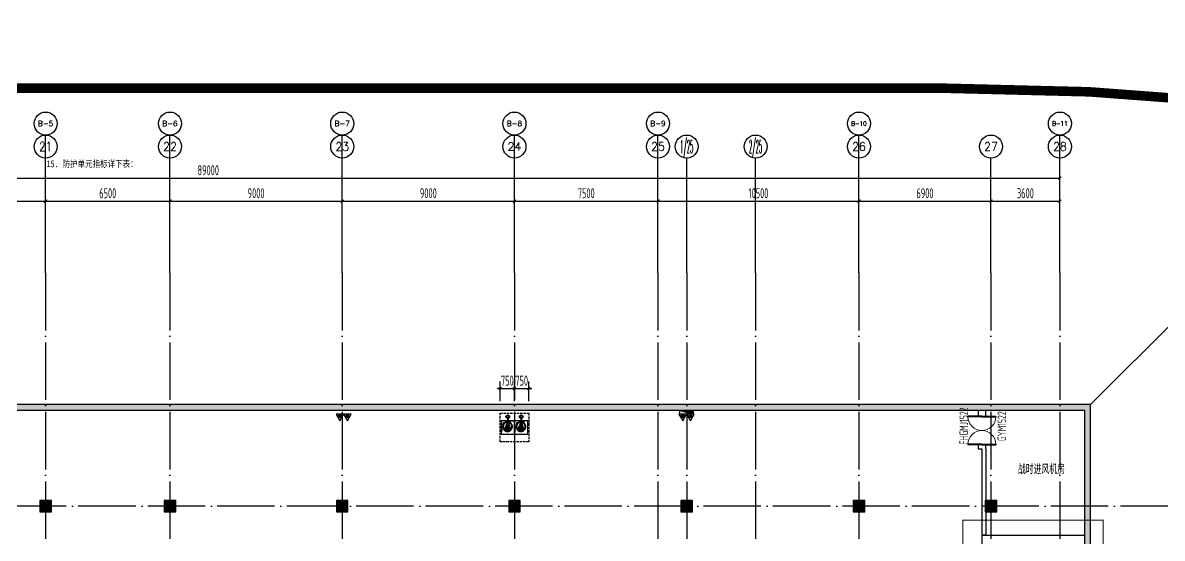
# Model space of a CAD drawing. Extents: x -473190 to 2138458, y -81875 to 2633646.
# Drawn here: x 596995 to 656534, y 157967 to 184886 of the extents above; entities that cross this region are included whole.
import ezdxf
from ezdxf.enums import TextEntityAlignment as Align

# ---------------------------------------------------------------- set-up
doc = ezdxf.new("R2010")
doc.units = 0
doc.header["$LTSCALE"] = 1000
for name, pattern in [('ACAD_ISO05W100', [34, 24, -3, 0.5, -3, 0.5, -3]), ('DASH', [0.35, 0.25, -0.1]), ('DOTE', [2.42, 2, -0.2, 0.02, -0.2]), ('排水', [1.1, 1, -0.1])]:
    doc.linetypes.add(name, pattern=pattern)
for name, color, linetype in [('A-COLUMN', 2, 'Continuous'), ('A-REDLINE', 1, 'ACAD_ISO05W100'), ('A-WALL', 2, 'Continuous'), ('AXIS', 3, 'Continuous'), ('AXIS_TEXT', 7, 'Continuous'), ('DOOR_FIRE', 4, 'Continuous'), ('DOOR_FIRE_TEXT', 7, 'Continuous'), ('DOTE', 1, 'DOTE'), ('PUB_DIM', 3, 'Continuous'), ('PUB_HATCH', 8, 'Continuous'), ('RF-QT', 30, 'Continuous'), ('TXT1', 3, 'Continuous'), ('W-EQUIP_消火栓', 7, 'Continuous'), ('W-EQUIP_灭火器', 7, 'Continuous'), ('图层1', 7, 'Continuous'), ('排水', 4, 'Continuous'), ('索引线', 252, 'Continuous'), ('集水坑', 4, 'Continuous')]:
    doc.layers.add(name, color=color, linetype=linetype)
doc.layers.add('GPS-污水', color=2, linetype='排水', lineweight=40)
doc.layers.add('RF-WZ', color=110, linetype='Continuous', lineweight=0)
doc.styles.add('8B2_02', font='tssdeng.shx', dxfattribs={"width": 0.6, "bigfont": 'TSSDCHN.shx'})
doc.styles.add('_TCH_AXIS', font='COMPLEX', dxfattribs={"bigfont": 'GBCBIG'})
doc.styles.add('_TCH_DIM_T3', font='tssdeng.shx', dxfattribs={"width": 0.564706, "bigfont": '@@@tssdchn.shx'})
doc.styles.add('_TCH_WINDOW', font='tssdeng.shx', dxfattribs={"width": 0.8, "height": 3.5, "bigfont": 'tssdchn.shx'})
doc.styles.add('COMPLEX', font='COMPLEX.shx', dxfattribs={"width": 0.65})
doc.styles.get("Standard").update_dxf_attribs({"font": 'gbenor.shx', "bigfont": 'gbcbig.shx'})
doc.styles.add('TYDG_01', font='', dxfattribs={"width": 0.8})
doc.styles.get('TYDG_01').set_extended_font_data('SimSun')
doc.dimstyles.new('_TCH_ARCH&&150', dxfattribs={"dimtxt": 525, "dimasz": 150, "dimexe": 375, "dimexo": 450, "dimgap": 150, "dimtad": 1, "dimdec": 0, "dimzin": 0, "dimdsep": 46, "dimtxsty": '_TCH_DIM_T3', "dimblk": 'ARCHTICK', "dimcen": 0.09, "dimclrt": 7, "dimazin": 2, "dimtfac": 1, "dimtdec": 0, "dimtix": 1, "dimtmove": 2, "dimatfit": 3, "dimfxl": 0, "dimtolj": 1, "dimtzin": 0, "dimarcsym": 0})

# ---------------------------------------------------------------- blocks, each defined once
blk = doc.blocks.new('$SB01_1')
h = blk.add_hatch(color=256)
h.dxf.hatch_style = 1
h.paths.add_polyline_path([(-0.38, -0.32), (0.5, 0), (-0.38, 0.32)])
h.paths.add_polyline_path([(0, 0), (0, 0), (0, 0), (0, 0)], flags=24)
h.paths.add_polyline_path([(0, 0), (0, 0), (0, 0), (0, 0)], flags=24)
h.paths.add_polyline_path([(0, 0), (0, 0), (0, 0), (0, 0)], flags=24)
for p, q in [((0.5, 0), (-0.38, 0.32)), ((-0.38, 0.32), (-0.38, -0.32)), ((0.5, 0), (-0.38, -0.32))]:
    blk.add_line(p, q)
blk.add_circle((0, 0), 0.5)
at = {"flags": 1}
for tag in ['UNIT', 'WHAT', 'SPEC']:
    blk.add_attdef(tag, (0, 0), '', height=0.001, dxfattribs=at)
blk = doc.blocks.new('人防集水坑')
at = {"layer": 'GPS-污水', "linetype": '排水'}
for p, q in [((307486, 701151), (307284, 701151)), ((307486, 700451), (307284, 700451))]:
    blk.add_line(p, q, dxfattribs=at)
for centre in [(307561, 701151), (307561, 700451)]:
    blk.add_circle(centre, 75, dxfattribs=at)
at = {"layer": '集水坑', "linetype": 'DASH', "ltscale": 0.5}
blk.add_lwpolyline([(306241, 700051), (306241, 701551), (307741, 701551), (307741, 700051)], close=True, dxfattribs=at)
at = {"layer": '集水坑', "linetype": 'Continuous', "ltscale": 0.5}
for points in [[(306641, 701501), (306641, 700801), (307341, 700801), (307341, 701501)], [(306641, 700801), (306641, 700101), (307341, 700101), (307341, 700801)]]:
    blk.add_lwpolyline(points, close=True, dxfattribs=at)
at = {"layer": '集水坑', "linetype": 'DASH', "ltscale": 0.5}
for points in [[(307341, 700801), (307237, 701397), (306641, 701501)], [(307347, 700101), (307243, 700697), (306647, 700801)]]:
    blk.add_lwpolyline(points, dxfattribs=at)
at = {"layer": 'GPS-污水', "linetype": '排水', "xscale": -480.0000000000002, "yscale": 480.0000000000002, "zscale": 480.0000000000002, "rotation": 176.2535374729293}
for p in [(307045, 701164, 0), (307045, 700464, 0)]:
    blk.add_blockref('$SB01_1', p, dxfattribs=at)
blk = doc.blocks.new('_ArchTick')
at = {"color": 0, "linetype": 'ByBlock', "const_width": 0.4}
blk.add_lwpolyline([(-0.5, -0.5), (0.5, 0.5)], dxfattribs=at)
blk = doc.blocks.new('*D5261')
at = {"layer": 'Defpoints', "color": 0, "transparency": 16777216}
for p in [(185134, -18826), (184384, -19936), (185134, -19936)]:
    blk.add_point(p, dxfattribs=at)
at = {"layer": 'PUB_DIM', "color": 0, "lineweight": -2, "transparency": 16777216}
for p, q in [((184384, -19486), (184384, -18451)), ((185134, -19486), (185134, -18451)), ((184384, -18826), (184234, -18826)), ((184384, -18826), (185134, -18826)), ((185134, -18826), (185284, -18826))]:
    blk.add_line(p, q, dxfattribs=at)
at = {"layer": 'PUB_DIM', "color": 0, "lineweight": -2, "transparency": 16777216, "xscale": 150, "yscale": 150, "zscale": 150}
blk.add_blockref('_ArchTick', (184384, -18826), dxfattribs=at)
at = {"layer": 'PUB_DIM', "color": 0, "lineweight": -2, "transparency": 16777216, "xscale": 150, "yscale": 150, "zscale": 150, "rotation": 180}
blk.add_blockref('_ArchTick', (185134, -18826), dxfattribs=at)
at = {"layer": 'PUB_DIM', "color": 7, "transparency": 16777216, "insert": (184759, -18413), "char_height": 525, "attachment_point": 5, "style": '_TCH_DIM_T3'}
blk.add_mtext('\\A1;750', dxfattribs=at)
blk = doc.blocks.new('*D5262')
at = {"layer": 'Defpoints', "color": 0, "transparency": 16777216}
for p in [(185884, -18826), (185134, -19936), (185884, -19936)]:
    blk.add_point(p, dxfattribs=at)
at = {"layer": 'PUB_DIM', "color": 0, "lineweight": -2, "transparency": 16777216}
for p, q in [((185134, -19486), (185134, -18451)), ((185884, -19486), (185884, -18451)), ((185134, -18826), (184984, -18826)), ((185134, -18826), (185884, -18826)), ((185884, -18826), (186034, -18826))]:
    blk.add_line(p, q, dxfattribs=at)
at = {"layer": 'PUB_DIM', "color": 0, "lineweight": -2, "transparency": 16777216, "xscale": 150, "yscale": 150, "zscale": 150}
blk.add_blockref('_ArchTick', (185134, -18826), dxfattribs=at)
at = {"layer": 'PUB_DIM', "color": 0, "lineweight": -2, "transparency": 16777216, "xscale": 150, "yscale": 150, "zscale": 150, "rotation": 180}
blk.add_blockref('_ArchTick', (185884, -18826), dxfattribs=at)
at = {"layer": 'PUB_DIM', "color": 7, "transparency": 16777216, "insert": (185509, -18413), "char_height": 525, "attachment_point": 5, "style": '_TCH_DIM_T3'}
blk.add_mtext('\\A1;750', dxfattribs=at)
blk = doc.blocks.new('_AXISO')
blk.add_circle((0, 0), 0.5)
at = {"layer": 'AXIS_TEXT', "style": 'COMPLEX', "width": 1.041667}
blk.add_attdef('A', text='', height=0.56, dxfattribs=at).set_placement((-0.25, -0.28), (0.25, -0.28), align=Align.FIT)
blk = doc.blocks.new('*D5376')
at = {"layer": 'AXIS', "color": 0, "lineweight": -2, "transparency": 16777216}
for p, q in [((-167490, 16824), (-167490, 21699)), ((-78490, 16824), (-78490, 21699)), ((-167490, 21324), (-78490, 21324))]:
    blk.add_line(p, q, dxfattribs=at)
at = {"layer": 'Defpoints', "color": 0, "transparency": 16777216}
for p in [(-78490, 21324), (-167490, 16374), (-78490, 16374)]:
    blk.add_point(p, dxfattribs=at)
at = {"layer": 'AXIS', "color": 0, "lineweight": -2, "transparency": 16777216, "xscale": 150, "yscale": 150, "zscale": 150, "rotation": 180}
blk.add_blockref('_ArchTick', (-167490, 21324), dxfattribs=at)
at = {"layer": 'AXIS', "color": 0, "lineweight": -2, "transparency": 16777216, "xscale": 150, "yscale": 150, "zscale": 150}
blk.add_blockref('_ArchTick', (-78490, 21324), dxfattribs=at)
at = {"layer": 'AXIS', "color": 7, "transparency": 16777216, "insert": (-122990, 21736), "char_height": 525, "attachment_point": 5, "style": '_TCH_DIM_T3'}
blk.add_mtext('\\A1;89000', dxfattribs=at)
blk = doc.blocks.new('*D5380')
at = {"layer": 'AXIS', "color": 0, "lineweight": -2, "transparency": 16777216}
for p, q in [((-140490, 16824), (-140490, 20499)), ((-131490, 16824), (-131490, 20499)), ((-140490, 20124), (-131490, 20124))]:
    blk.add_line(p, q, dxfattribs=at)
at = {"layer": 'Defpoints', "color": 0, "transparency": 16777216}
for p in [(-131490, 20124), (-140490, 16374), (-131490, 16374)]:
    blk.add_point(p, dxfattribs=at)
at = {"layer": 'AXIS', "color": 0, "lineweight": -2, "transparency": 16777216, "xscale": 150, "yscale": 150, "zscale": 150, "rotation": 180}
blk.add_blockref('_ArchTick', (-140490, 20124), dxfattribs=at)
at = {"layer": 'AXIS', "color": 0, "lineweight": -2, "transparency": 16777216, "xscale": 150, "yscale": 150, "zscale": 150}
blk.add_blockref('_ArchTick', (-131490, 20124), dxfattribs=at)
at = {"layer": 'AXIS', "color": 7, "transparency": 16777216, "insert": (-135990, 20536), "char_height": 525, "attachment_point": 5, "style": '_TCH_DIM_T3'}
blk.add_mtext('\\A1;9000', dxfattribs=at)
blk = doc.blocks.new('*D5381')
at = {"layer": 'AXIS', "color": 0, "lineweight": -2, "transparency": 16777216}
for p, q in [((-131490, 16824), (-131490, 20499)), ((-124990, 16824), (-124990, 20499)), ((-131490, 20124), (-124990, 20124))]:
    blk.add_line(p, q, dxfattribs=at)
at = {"layer": 'Defpoints', "color": 0, "transparency": 16777216}
for p in [(-124990, 20124), (-131490, 16374), (-124990, 16374)]:
    blk.add_point(p, dxfattribs=at)
at = {"layer": 'AXIS', "color": 0, "lineweight": -2, "transparency": 16777216, "xscale": 150, "yscale": 150, "zscale": 150, "rotation": 180}
blk.add_blockref('_ArchTick', (-131490, 20124), dxfattribs=at)
at = {"layer": 'AXIS', "color": 0, "lineweight": -2, "transparency": 16777216, "xscale": 150, "yscale": 150, "zscale": 150}
blk.add_blockref('_ArchTick', (-124990, 20124), dxfattribs=at)
at = {"layer": 'AXIS', "color": 7, "transparency": 16777216, "insert": (-128240, 20536), "char_height": 525, "attachment_point": 5, "style": '_TCH_DIM_T3'}
blk.add_mtext('\\A1;6500', dxfattribs=at)
blk = doc.blocks.new('*D5382')
at = {"layer": 'AXIS', "color": 0, "lineweight": -2, "transparency": 16777216}
for p, q in [((-124990, 16824), (-124990, 20499)), ((-115990, 16824), (-115990, 20499)), ((-124990, 20124), (-115990, 20124))]:
    blk.add_line(p, q, dxfattribs=at)
at = {"layer": 'Defpoints', "color": 0, "transparency": 16777216}
for p in [(-115990, 20124), (-124990, 16374), (-115990, 16374)]:
    blk.add_point(p, dxfattribs=at)
at = {"layer": 'AXIS', "color": 0, "lineweight": -2, "transparency": 16777216, "xscale": 150, "yscale": 150, "zscale": 150, "rotation": 180}
blk.add_blockref('_ArchTick', (-124990, 20124), dxfattribs=at)
at = {"layer": 'AXIS', "color": 0, "lineweight": -2, "transparency": 16777216, "xscale": 150, "yscale": 150, "zscale": 150}
blk.add_blockref('_ArchTick', (-115990, 20124), dxfattribs=at)
at = {"layer": 'AXIS', "color": 7, "transparency": 16777216, "insert": (-120490, 20536), "char_height": 525, "attachment_point": 5, "style": '_TCH_DIM_T3'}
blk.add_mtext('\\A1;9000', dxfattribs=at)
blk = doc.blocks.new('*D5383')
at = {"layer": 'AXIS', "color": 0, "lineweight": -2, "transparency": 16777216}
for p, q in [((-115990, 16824), (-115990, 20499)), ((-106990, 16824), (-106990, 20499)), ((-115990, 20124), (-106990, 20124))]:
    blk.add_line(p, q, dxfattribs=at)
at = {"layer": 'Defpoints', "color": 0, "transparency": 16777216}
for p in [(-106990, 20124), (-115990, 16374), (-106990, 16374)]:
    blk.add_point(p, dxfattribs=at)
at = {"layer": 'AXIS', "color": 0, "lineweight": -2, "transparency": 16777216, "xscale": 150, "yscale": 150, "zscale": 150, "rotation": 180}
blk.add_blockref('_ArchTick', (-115990, 20124), dxfattribs=at)
at = {"layer": 'AXIS', "color": 0, "lineweight": -2, "transparency": 16777216, "xscale": 150, "yscale": 150, "zscale": 150}
blk.add_blockref('_ArchTick', (-106990, 20124), dxfattribs=at)
at = {"layer": 'AXIS', "color": 7, "transparency": 16777216, "insert": (-111490, 20536), "char_height": 525, "attachment_point": 5, "style": '_TCH_DIM_T3'}
blk.add_mtext('\\A1;9000', dxfattribs=at)
blk = doc.blocks.new('*D5384')
at = {"layer": 'AXIS', "color": 0, "lineweight": -2, "transparency": 16777216}
for p, q in [((-106990, 16824), (-106990, 20499)), ((-99490, 16824), (-99490, 20499)), ((-106990, 20124), (-99490, 20124))]:
    blk.add_line(p, q, dxfattribs=at)
at = {"layer": 'Defpoints', "color": 0, "transparency": 16777216}
for p in [(-99490, 20124), (-106990, 16374), (-99490, 16374)]:
    blk.add_point(p, dxfattribs=at)
at = {"layer": 'AXIS', "color": 0, "lineweight": -2, "transparency": 16777216, "xscale": 150, "yscale": 150, "zscale": 150, "rotation": 180}
blk.add_blockref('_ArchTick', (-106990, 20124), dxfattribs=at)
at = {"layer": 'AXIS', "color": 0, "lineweight": -2, "transparency": 16777216, "xscale": 150, "yscale": 150, "zscale": 150}
blk.add_blockref('_ArchTick', (-99490, 20124), dxfattribs=at)
at = {"layer": 'AXIS', "color": 7, "transparency": 16777216, "insert": (-103240, 20536), "char_height": 525, "attachment_point": 5, "style": '_TCH_DIM_T3'}
blk.add_mtext('\\A1;7500', dxfattribs=at)
blk = doc.blocks.new('*D5385')
at = {"layer": 'AXIS', "color": 0, "lineweight": -2, "transparency": 16777216}
for p, q in [((-99490, 16824), (-99490, 20499)), ((-88990, 16824), (-88990, 20499)), ((-99490, 20124), (-88990, 20124))]:
    blk.add_line(p, q, dxfattribs=at)
at = {"layer": 'Defpoints', "color": 0, "transparency": 16777216}
for p in [(-88990, 20124), (-99490, 16374), (-88990, 16374)]:
    blk.add_point(p, dxfattribs=at)
at = {"layer": 'AXIS', "color": 0, "lineweight": -2, "transparency": 16777216, "xscale": 150, "yscale": 150, "zscale": 150, "rotation": 180}
blk.add_blockref('_ArchTick', (-99490, 20124), dxfattribs=at)
at = {"layer": 'AXIS', "color": 0, "lineweight": -2, "transparency": 16777216, "xscale": 150, "yscale": 150, "zscale": 150}
blk.add_blockref('_ArchTick', (-88990, 20124), dxfattribs=at)
at = {"layer": 'AXIS', "color": 7, "transparency": 16777216, "insert": (-94240, 20536), "char_height": 525, "attachment_point": 5, "style": '_TCH_DIM_T3'}
blk.add_mtext('\\A1;10500', dxfattribs=at)
blk = doc.blocks.new('*D5386')
at = {"layer": 'AXIS', "color": 0, "lineweight": -2, "transparency": 16777216}
for p, q in [((-88990, 16824), (-88990, 20499)), ((-82090, 16824), (-82090, 20499)), ((-88990, 20124), (-82090, 20124))]:
    blk.add_line(p, q, dxfattribs=at)
at = {"layer": 'Defpoints', "color": 0, "transparency": 16777216}
for p in [(-82090, 20124), (-88990, 16374), (-82090, 16374)]:
    blk.add_point(p, dxfattribs=at)
at = {"layer": 'AXIS', "color": 0, "lineweight": -2, "transparency": 16777216, "xscale": 150, "yscale": 150, "zscale": 150, "rotation": 180}
blk.add_blockref('_ArchTick', (-88990, 20124), dxfattribs=at)
at = {"layer": 'AXIS', "color": 0, "lineweight": -2, "transparency": 16777216, "xscale": 150, "yscale": 150, "zscale": 150}
blk.add_blockref('_ArchTick', (-82090, 20124), dxfattribs=at)
at = {"layer": 'AXIS', "color": 7, "transparency": 16777216, "insert": (-85540, 20536), "char_height": 525, "attachment_point": 5, "style": '_TCH_DIM_T3'}
blk.add_mtext('\\A1;6900', dxfattribs=at)
blk = doc.blocks.new('*D5387')
at = {"layer": 'AXIS', "color": 0, "lineweight": -2, "transparency": 16777216}
for p, q in [((-82090, 16824), (-82090, 20499)), ((-78490, 16824), (-78490, 20499)), ((-82090, 20124), (-78490, 20124))]:
    blk.add_line(p, q, dxfattribs=at)
at = {"layer": 'Defpoints', "color": 0, "transparency": 16777216}
for p in [(-78490, 20124), (-82090, 16374), (-78490, 16374)]:
    blk.add_point(p, dxfattribs=at)
at = {"layer": 'AXIS', "color": 0, "lineweight": -2, "transparency": 16777216, "xscale": 150, "yscale": 150, "zscale": 150, "rotation": 180}
blk.add_blockref('_ArchTick', (-82090, 20124), dxfattribs=at)
at = {"layer": 'AXIS', "color": 0, "lineweight": -2, "transparency": 16777216, "xscale": 150, "yscale": 150, "zscale": 150}
blk.add_blockref('_ArchTick', (-78490, 20124), dxfattribs=at)
at = {"layer": 'AXIS', "color": 7, "transparency": 16777216, "insert": (-80290, 20536), "char_height": 525, "attachment_point": 5, "style": '_TCH_DIM_T3'}
blk.add_mtext('\\A1;3600', dxfattribs=at)
blk = doc.blocks.new('*D5407')
at = {"layer": 'AXIS', "color": 0, "lineweight": -2, "transparency": 16777216}
for p, q in [((-279890, 16824), (-279890, 21699)), ((-78490, 16824), (-78490, 21699)), ((-279890, 21324), (-78490, 21324))]:
    blk.add_line(p, q, dxfattribs=at)
at = {"layer": 'Defpoints', "color": 0, "transparency": 16777216}
for p in [(-78490, 21324), (-279890, 16374), (-78490, 16374)]:
    blk.add_point(p, dxfattribs=at)
at = {"layer": 'AXIS', "color": 0, "lineweight": -2, "transparency": 16777216, "xscale": 150, "yscale": 150, "zscale": 150, "rotation": 180}
blk.add_blockref('_ArchTick', (-279890, 21324), dxfattribs=at)
at = {"layer": 'AXIS', "color": 0, "lineweight": -2, "transparency": 16777216, "xscale": 150, "yscale": 150, "zscale": 150}
blk.add_blockref('_ArchTick', (-78490, 21324), dxfattribs=at)
at = {"layer": 'AXIS', "color": 7, "transparency": 16777216, "insert": (-179190, 21736), "char_height": 525, "attachment_point": 5, "style": '_TCH_DIM_T3'}
blk.add_mtext('\\A1;201400', dxfattribs=at)
blk = doc.blocks.new('$TwtSys$00000434')
for p, q in [((-0.5, 0.5), (-0.5, -0.5)), ((-0.5, -0.5), (0.5, 0.5)), ((0.5, 0.5), (-0.5, 0.5)), ((0.5, -0.5), (0.5, 0.5)), ((-0.5, -0.5), (0.5, -0.5))]:
    blk.add_line(p, q)
blk.add_solid([(0.5, -0.5), (0.5, 0.5), (-0.5, -0.5)])
blk = doc.blocks.new('$TwtSys$00000546')
h = blk.add_hatch()
h.set_pattern_fill('ANSI31', color=256, scale=200, style=0)
h.set_pattern_definition([(45, (-38543.802, -6670.83), (-17.67767, 17.67767), [])])
h.paths.add_polyline_path([(-65, 174), (65, 174), (65, 44), (-65, 44)])
for points in [[(0, 344), (-198, 0), (198, 0)], [(-65, 174), (65, 174), (65, 44), (-65, 44)]]:
    blk.add_lwpolyline(points, close=True)
blk = doc.blocks.new('$DorLib2D$00000002')
for p, q in [((-0.5, 0), (-0.5, 0.4875)), ((-0.475, 0.4875), (-0.5, 0.4875)), ((-0.475, 0), (-0.475, 0.4875)), ((0.475, 0), (0.475, 0.4875)), ((0.475, 0.4875), (0.5, 0.4875)), ((0.5, 0), (0.5, 0.4875)), ((-0.5, 0), (-0.475, 0)), ((0.5, 0), (0.475, 0))]:
    blk.add_line(p, q)
at = {"lineweight": 13}
for centre, start, end in [((-0.4875, 0), 0, 88.53072), ((0.4875, 0), 91.46928, 180)]:
    blk.add_arc(centre, 0.4875, start, end, dxfattribs=at)
blk = doc.blocks.new('rfk')
at = {"layer": 'PUB_HATCH'}
for points in [[(531673.2, -651060.2), (531673.2, -650760.2), (455448.2, -650760.2), (455748.2, -651060.2)], [(537048.2, -651060.2), (537348.2, -650760.2), (531673.2, -650760.2), (531673.2, -651060.2)], [(537048.2, -657685.2), (537348.2, -657685.2), (537348.2, -650760.2), (537048.2, -651060.2)], [(537148.2, -660035.2), (537348.2, -660035.2), (537348.2, -657685.2), (537048.2, -657685.2), (537048.2, -659885.2)]]:
    blk.add_hatch(color=256, dxfattribs=at).paths.add_polyline_path(points)
at = {"layer": 'A-WALL'}
for p, q in [((531473.2, -651060.2), (531473.2, -651360.2)), ((531873.2, -651360.2), (531873.2, -651060.2)), ((531473.2, -651360.2), (531873.2, -651360.2)), ((531873.2, -652860.2), (531473.2, -652860.2)), ((531473.2, -652860.2), (531473.2, -653060.2)), ((531473.2, -653060.2), (531673.2, -653060.2)), ((531673.2, -653060.2), (531673.2, -657585.2)), ((531873.2, -653060.2), (531873.2, -652860.2)), ((531873.2, -653060.2), (531873.2, -657585.2)), ((531673.2, -657585.2), (531673.2, -659885.2)), ((531873.2, -657585.2), (531673.2, -657585.2)), ((531673.2, -657585.2), (533773.2, -657585.2)), ((533773.2, -657585.2), (537048.2, -657585.2))]:
    blk.add_line(p, q, dxfattribs=at)
at = {"layer": 'RF-QT'}
for p, q in [((531673.2, -650760.2), (455448.2, -650760.2)), ((537348.2, -650760.2), (531673.2, -650760.2)), ((537348.2, -657685.2), (537348.2, -650760.2)), ((531673.2, -651060.2), (455748.2, -651060.2)), ((537048.2, -651060.2), (531673.2, -651060.2)), ((537048.2, -657685.2), (537048.2, -651060.2)), ((537048.2, -659885.2), (537048.2, -657685.2)), ((537348.2, -660035.2), (537348.2, -657685.2))]:
    blk.add_line(p, q, dxfattribs=at)
at = {"layer": 'DOOR_FIRE'}
ref = blk.add_blockref('$DorLib2D$00000002', (531673.2, -652110.2), dxfattribs=dict(at, xscale=1500, yscale=1500, zscale=400, rotation=90))
ref.add_attrib('A', 'FHGMJ1522', (530950.2, -652836.8), dxfattribs={"layer": 'DOOR_FIRE_TEXT', "height": 446.25, "rotation": 90, "style": '_TCH_WINDOW', "width": 0.564706})
ref = blk.add_blockref('$DorLib2D$00000002', (531673.2, -652110.2), dxfattribs=dict(at, xscale=1500, yscale=-1500, zscale=100, rotation=90))
ref.add_attrib('A', 'GYM1522', (532935.3, -652662.4), dxfattribs={"layer": 'DOOR_FIRE_TEXT', "height": 446.25, "rotation": 90, "style": '_TCH_WINDOW', "width": 0.564706})
at = {"layer": 'RF-WZ', "style": '8B2_02', "width": 0.6}
blk.add_text('战时进风机房', height=525, dxfattribs=at).set_placement((533558, -654391.6))
blk = doc.blocks.new('zsgc')
blk.add_lwpolyline([(-326269.5, -138657.9), (-335487.6, -129413.8)])
blk = doc.blocks.new('_FZH')
blk.add_lwpolyline([(-0.5, -0.5), (0.5, -0.5), (0.5, 0.5), (-0.5, 0.5)], close=True)
at = {"layer": 'PUB_HATCH'}
blk.add_solid([(-0.5, -0.5), (0.5, -0.5), (-0.5, 0.5), (0.5, 0.5)], dxfattribs=at)
blk = doc.blocks.new('A$C3672542B')
at = {"layer": '排水', "color": 3, "linetype": 'DASH'}
for points in [[(183143.2, -22858.7, 0, 0, 0), (183855.1, -22146.8, 160, 0, 0), (184279.3, -21722.6, 0, 0, 0)], [(187124.2, -22858.7, 0, 0, 0), (186412.3, -22146.8, 160, 0, 0), (185988.1, -21722.6, 0, 0, 0)]]:
    blk.add_lwpolyline(points, format="xyseb", dxfattribs=at)
at = {"layer": '集水坑', "linetype": 'Continuous', "rotation": 90}
blk.add_blockref('人防集水坑', (885934.4, -327859.3), dxfattribs=at)
at = {"layer": 'PUB_DIM'}
for p1, p2, picture, middle in [((184383.7, -19936.1), (185133.7, -19936.1), '*D5261', (184758.7, -18413.1)), ((185133.7, -19936.1), (185883.7, -19936.1), '*D5262', (185508.7, -18413.1))]:
    dim = blk.add_aligned_dim(p1=p1, p2=p2, distance=1110.5, dimstyle='_TCH_ARCH&&150', dxfattribs=at)
    dim.commit()
    dim.dimension.update_dxf_attribs({"geometry": picture, "text_midpoint": middle})
blk = doc.blocks.new('A$C4F5A101F')
at = {"layer": 'AXIS'}
for p, q in [((-131489.7, 16373.7), (-131489.7, 23573.7)), ((-124989.7, 16373.7), (-124989.7, 23573.7)), ((-115989.7, 16373.7), (-115989.7, 23573.7)), ((-106989.7, 16373.7), (-106989.7, 23573.7)), ((-99489.7, 16373.7), (-99489.7, 23573.7)), ((-88989.7, 16373.7), (-88989.7, 23573.7)), ((-78489.7, 16373.7), (-78489.7, 23573.7)), ((-131489.7, 16373.7), (-131489.7, 22373.7)), ((-124989.7, 16373.7), (-124989.7, 22373.7)), ((-115989.7, 16373.7), (-115989.7, 22373.7)), ((-106989.7, 16373.7), (-106989.7, 22373.7)), ((-99489.7, 16373.7), (-99489.7, 22373.7)), ((-97989.7, 16373.7), (-97989.7, 22373.7)), ((-94389.7, 16373.7), (-94389.7, 22373.7)), ((-88989.7, 16373.7), (-88989.7, 22373.7)), ((-82089.7, 16373.7), (-82089.7, 22373.7)), ((-78489.7, 16373.7), (-78489.7, 22373.7))]:
    blk.add_line(p, q, dxfattribs=at)
at = {"layer": 'DOTE', "color": 16, "linetype": 'DOTE', "ltscale": 1.5}
for p, q in [((-131489.7, 16373.7), (-131489.7, -213765.2)), ((-124989.7, 16373.7), (-124989.7, -213765.2)), ((-115989.7, 16373.7), (-115989.7, -213765.2)), ((-106989.7, 16373.7), (-106989.7, -213765.2)), ((-99489.7, 16373.7), (-99489.7, -213765.2)), ((-88989.7, 16373.7), (-88989.7, -213765.2)), ((-78489.7, 16373.7), (-78489.7, -213765.2))]:
    blk.add_line(p, q, dxfattribs=at)
at = {"layer": 'DOTE', "color": 127, "linetype": 'DOTE', "ltscale": 1.5}
for p, q in [((-97989.7, 16373.7), (-97989.7, -213765.2)), ((-94389.7, 16373.7), (-94389.7, -213765.2)), ((-82089.7, 16373.7), (-82089.7, -213765.2)), ((-39660.8, 4192.6), (-298298.4, 4192.6))]:
    blk.add_line(p, q, dxfattribs=at)
at = {"layer": 'AXIS'}
ref = blk.add_blockref('_AXISO', (-131489.7, 24173.7), dxfattribs=dict(at, xscale=1200, yscale=1200, zscale=1200))
ref.add_attrib('A', 'B-5', dxfattribs={"layer": 'AXIS_TEXT', "height": 269.48, "style": '_TCH_AXIS'}).set_placement((-131887.5, 24039), (-131091.9, 24039), align=Align.FIT)
ref = blk.add_blockref('_AXISO', (-124989.7, 24173.7), dxfattribs=dict(at, xscale=1200, yscale=1200, zscale=1200))
ref.add_attrib('A', 'B-6', dxfattribs={"layer": 'AXIS_TEXT', "height": 269.48, "style": '_TCH_AXIS'}).set_placement((-125387.5, 24039), (-124591.9, 24039), align=Align.FIT)
ref = blk.add_blockref('_AXISO', (-115989.7, 24173.7), dxfattribs=dict(at, xscale=1200, yscale=1200, zscale=1200))
ref.add_attrib('A', 'B-7', dxfattribs={"layer": 'AXIS_TEXT', "height": 269.48, "style": '_TCH_AXIS'}).set_placement((-116387.5, 24039), (-115591.9, 24039), align=Align.FIT)
ref = blk.add_blockref('_AXISO', (-106989.7, 24173.7), dxfattribs=dict(at, xscale=1200, yscale=1200, zscale=1200))
ref.add_attrib('A', 'B-8', dxfattribs={"layer": 'AXIS_TEXT', "height": 269.48, "style": '_TCH_AXIS'}).set_placement((-107387.5, 24039), (-106591.9, 24039), align=Align.FIT)
ref = blk.add_blockref('_AXISO', (-99489.7, 24173.7), dxfattribs=dict(at, xscale=1200, yscale=1200, zscale=1200))
ref.add_attrib('A', 'B-9', dxfattribs={"layer": 'AXIS_TEXT', "height": 269.48, "style": '_TCH_AXIS'}).set_placement((-99887.5, 24039), (-99091.9, 24039), align=Align.FIT)
ref = blk.add_blockref('_AXISO', (-88989.7, 24173.7), dxfattribs=dict(at, xscale=1200, yscale=1200, zscale=1200))
ref.add_attrib('A', 'B-10', dxfattribs={"layer": 'AXIS_TEXT', "height": 221.02, "style": '_TCH_AXIS'}).set_placement((-89394.9, 24063.2), (-88584.5, 24063.2), align=Align.FIT)
ref = blk.add_blockref('_AXISO', (-78489.7, 24173.7), dxfattribs=dict(at, xscale=1200, yscale=1200, zscale=1200))
ref.add_attrib('A', 'B-11', dxfattribs={"layer": 'AXIS_TEXT', "height": 235.2, "style": '_TCH_AXIS'}).set_placement((-78892.9, 24056.1), (-78086.5, 24056.1), align=Align.FIT)
ref = blk.add_blockref('_AXISO', (-131489.7, 22973.7), dxfattribs=dict(at, xscale=1200, yscale=1200, zscale=1200))
ref.add_attrib('A', '21', dxfattribs={"layer": 'AXIS_TEXT', "height": 492.67, "style": '_TCH_AXIS'}).set_placement((-131829.9, 22727.4), (-131149.5, 22727.4), align=Align.FIT)
ref = blk.add_blockref('_AXISO', (-124989.7, 22973.7), dxfattribs=dict(at, xscale=1200, yscale=1200, zscale=1200))
ref.add_attrib('A', '22', dxfattribs={"layer": 'AXIS_TEXT', "height": 441.41, "style": '_TCH_AXIS'}).set_placement((-125347, 22753), (-124632.4, 22753), align=Align.FIT)
ref = blk.add_blockref('_AXISO', (-115989.7, 22973.7), dxfattribs=dict(at, xscale=1200, yscale=1200, zscale=1200))
ref.add_attrib('A', '23', dxfattribs={"layer": 'AXIS_TEXT', "height": 441.41, "style": '_TCH_AXIS'}).set_placement((-116347, 22753), (-115632.4, 22753), align=Align.FIT)
ref = blk.add_blockref('_AXISO', (-106989.7, 22973.7), dxfattribs=dict(at, xscale=1200, yscale=1200, zscale=1200))
ref.add_attrib('A', '24', dxfattribs={"layer": 'AXIS_TEXT', "height": 423.25, "style": '_TCH_AXIS'}).set_placement((-107352.5, 22762.1), (-106626.9, 22762.1), align=Align.FIT)
ref = blk.add_blockref('_AXISO', (-99489.7, 22973.7), dxfattribs=dict(at, xscale=1200, yscale=1200, zscale=1200))
ref.add_attrib('A', '25', dxfattribs={"layer": 'AXIS_TEXT', "height": 441.41, "style": '_TCH_AXIS'}).set_placement((-99847, 22753), (-99132.4, 22753), align=Align.FIT)
ref = blk.add_blockref('_AXISO', (-97989.7, 22973.7), dxfattribs=dict(at, xscale=1200, yscale=1200, zscale=1200))
ref.add_attrib('A', '1/25', dxfattribs={"layer": 'AXIS_TEXT', "height": 678.82, "style": '_TCH_AXIS', "width": 0.295775}).set_placement((-98329.1, 22634.3), (-97650.3, 22634.3), align=Align.FIT)
ref = blk.add_blockref('_AXISO', (-94389.7, 22973.7), dxfattribs=dict(at, xscale=1200, yscale=1200, zscale=1200))
ref.add_attrib('A', '2/25', dxfattribs={"layer": 'AXIS_TEXT', "height": 678.82, "style": '_TCH_AXIS', "width": 0.276316}).set_placement((-94729.1, 22634.3), (-94050.3, 22634.3), align=Align.FIT)
ref = blk.add_blockref('_AXISO', (-88989.7, 22973.7), dxfattribs=dict(at, xscale=1200, yscale=1200, zscale=1200))
ref.add_attrib('A', '26', dxfattribs={"layer": 'AXIS_TEXT', "height": 441.41, "style": '_TCH_AXIS'}).set_placement((-89347, 22753), (-88632.4, 22753), align=Align.FIT)
ref = blk.add_blockref('_AXISO', (-82089.7, 22973.7), dxfattribs=dict(at, xscale=1200, yscale=1200, zscale=1200))
ref.add_attrib('A', '27', dxfattribs={"layer": 'AXIS_TEXT', "height": 441.41, "style": '_TCH_AXIS'}).set_placement((-82447, 22753), (-81732.4, 22753), align=Align.FIT)
ref = blk.add_blockref('_AXISO', (-78489.7, 22973.7), dxfattribs=dict(at, xscale=1200, yscale=1200, zscale=1200))
ref.add_attrib('A', '28', dxfattribs={"layer": 'AXIS_TEXT', "height": 441.41, "style": '_TCH_AXIS'}).set_placement((-78847, 22753), (-78132.4, 22753), align=Align.FIT)
for p1, p2, distance, picture, middle in [((-279889.7, 16373.7), (-78489.7, 16373.7), 4950, '*D5407', (-179189.7, 21736.2)), ((-167489.7, 16373.7), (-78489.7, 16373.7), 4950, '*D5376', (-122989.7, 21736.2)), ((-140489.7, 16373.7), (-131489.7, 16373.7), 3750, '*D5380', (-135989.7, 20536.2)), ((-131489.7, 16373.7), (-124989.7, 16373.7), 3750, '*D5381', (-128239.7, 20536.2)), ((-124989.7, 16373.7), (-115989.7, 16373.7), 3750, '*D5382', (-120489.7, 20536.2)), ((-115989.7, 16373.7), (-106989.7, 16373.7), 3750, '*D5383', (-111489.7, 20536.2)), ((-106989.7, 16373.7), (-99489.7, 16373.7), 3750, '*D5384', (-103239.7, 20536.2)), ((-99489.7, 16373.7), (-88989.7, 16373.7), 3750, '*D5385', (-94239.7, 20536.2)), ((-88989.7, 16373.7), (-82089.7, 16373.7), 3750, '*D5386', (-85539.7, 20536.2)), ((-82089.7, 16373.7), (-78489.7, 16373.7), 3750, '*D5387', (-80289.7, 20536.2))]:
    dim = blk.add_aligned_dim(p1=p1, p2=p2, distance=distance, dimstyle='_TCH_ARCH&&150', dxfattribs=at)
    dim.commit()
    dim.dimension.update_dxf_attribs({"geometry": picture, "text_midpoint": middle})

msp = doc.modelspace()

# ---------------------------------------------------------------- linework, layer by layer
at = {"layer": 'A-REDLINE', "const_width": 500, "flags": 128}
msp.add_lwpolyline([(437553.5, 184610.6), (451649.1, 183236.2), (465777.4, 182253.8), (479927.5, 181664), (494088.5, 181467.4), (569667.9, 181467.4), (645247.3, 181467.4), (652717.3, 181281.3), (660168.7, 180723.4), (667583.2, 179795.1), (674942.2, 178498.7), (682227.5, 176837.5), (689421, 174815.5), (696505, 172437.8), (703461.7, 169710.2), (710274, 166639.6), (716924.9, 163233.6), (723397.9, 159500.5), (729676.9, 155449.8), (658092.8, 76795.5), (586508.7, -1858.7), (514924.6, -80513), (437553.5, -58186.1), (437553.5, 63212.2)], close=True, dxfattribs=at)
at = {"layer": '图层1', "color": 6, "linetype": 'DASH', "const_width": 50}
msp.add_lwpolyline([(646110.3, 158905), (653447, 158905), (653447, 152440.5), (646110.3, 152440.5)], close=True, dxfattribs=at)
at = {"layer": '索引线'}
msp.add_lwpolyline([(652787.2, 164942.4), (662031.4, 174160.5)], dxfattribs=at)

# ---------------------------------------------------------------- block references
at = {"rotation": 270}
msp.add_blockref('zsgc', (791445.2, -161327.1), dxfattribs=at)
msp.add_blockref('A$C3672542B', (437553.5, 184610.6))
at = {"layer": 'A-COLUMN', "xscale": 600, "yscale": 600, "zscale": 600, "rotation": 90}
for p in [(598187.2, 159642.4), (604687.2, 159642.4), (613687.2, 159642.4), (622687.2, 159642.4), (631687.2, 159642.4), (640687.2, 159642.4), (647587.2, 159642.4)]:
    msp.add_blockref('_FZH', p, dxfattribs=at)
at = {"layer": 'RF-QT'}
msp.add_blockref('A$C4F5A101F', (729676.9, 155449.8), dxfattribs=at)
at = {"layer": 'W-EQUIP_消火栓', "xscale": -700, "yscale": 200, "zscale": 700, "rotation": 180}
msp.add_blockref('$TwtSys$00000434', (631680.9, 164542.4), dxfattribs=at)
at = {"layer": 'W-EQUIP_灭火器', "rotation": 180}
for p in [(613560.6, 164442.4), (613957.4, 164442.4), (631482.5, 164442.4), (631879.3, 164442.4)]:
    msp.add_blockref('$TwtSys$00000546', p, dxfattribs=at)
at = {"layer": '索引线'}
msp.add_blockref('rfk', (115439, 815702.6), dxfattribs=at)

# ---------------------------------------------------------------- texts
at = {"layer": 'TXT1', "style": 'TYDG_01', "width": 0.8}
msp.add_text('15. 防护单元指标详下表：', height=350, dxfattribs=at).set_placement((598237.4, 177346.4))

doc.saveas('drawing.dxf')
